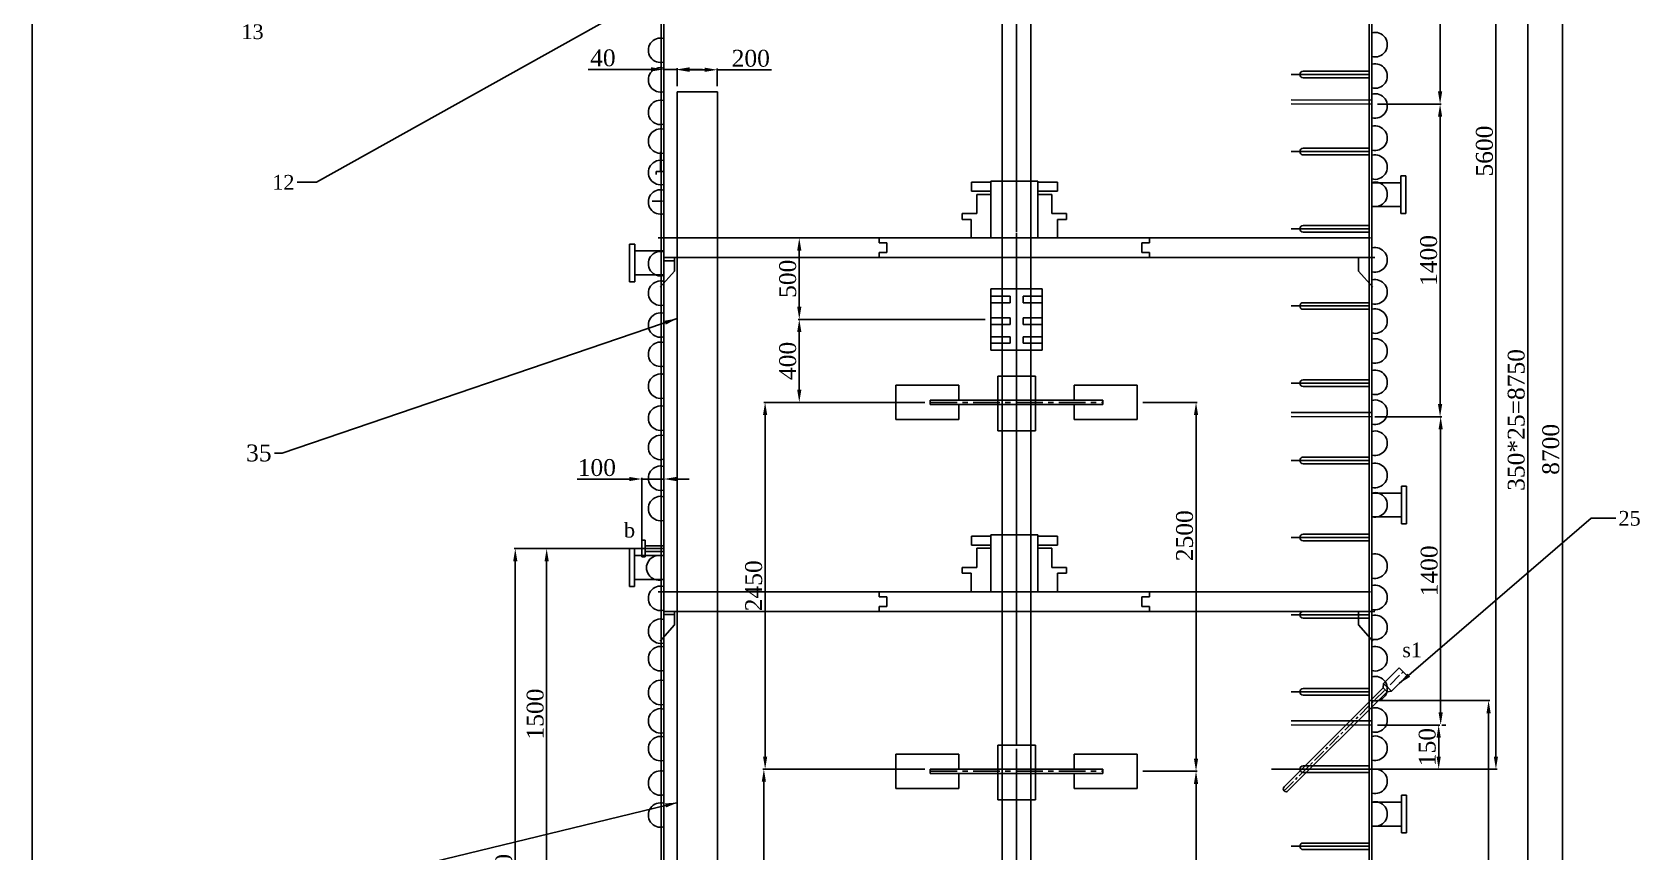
# Model space of a CAD drawing. Header units: millimetres. Extents: x 19308 to 58398, y -2448 to 16456.
# Drawn here: x 19308 to 30744, y 3595 to 9423 of the extents above; entities that cross this region are included whole.
import ezdxf

# ---------------------------------------------------------------- set-up
doc = ezdxf.new("R2010")
doc.units = ezdxf.units.MM
doc.header["$LTSCALE"] = 3
doc.linetypes.add('CENTER', pattern=[50.8, 31.75, -6.35, 6.35, -6.35])
doc.linetypes.add('CENTERX2', pattern=[101.6, 63.5, -12.7, 12.7, -12.7])
doc.layers.add('点划线', color=1, linetype='CENTERX2')
doc.styles.get("Standard").update_dxf_attribs({"font": 'TIMES.TTF', "height": 120})
doc.dimstyles.new('ISO-25', dxfattribs={"dimtxt": 120, "dimasz": 90, "dimexe": 8, "dimexo": 40, "dimgap": 20, "dimtad": 1, "dimdsep": 46, "dimtxsty": 'Standard', "dimcen": 2.5, "dimclrd": 1, "dimclre": 1, "dimclrt": 1, "dimadec": 0, "dimazin": 0, "dimtfac": 1, "dimtmove": 0, "dimatfit": 3, "dimfxl": 0, "dimarcsym": 0})

# ---------------------------------------------------------------- blocks, each defined once
blk = doc.blocks.new('*D19')
at = {"color": 1, "linetype": 'ByBlock', "lineweight": -2}
for p, q in [((23761, 5751), (22737, 5751)), ((22745, 1137), (22745, 5661)), ((23761, 1047), (22737, 1047))]:
    blk.add_line(p, q, dxfattribs=at)
at = {"color": 1, "linetype": 'ByBlock'}
for points in [[(22730, 5661), (22760, 5661), (22745, 5751)], [(22730, 1137), (22760, 1137), (22745, 1047)]]:
    blk.add_solid(points, dxfattribs=at)
at = {"layer": 'Defpoints', "color": 0, "linetype": 'ByBlock'}
for p in [(22745, 5751), (23801, 5751), (23801, 1047)]:
    blk.add_point(p, dxfattribs=at)
at = {"color": 1, "linetype": 'ByBlock', "insert": (22664, 3399), "char_height": 120, "attachment_point": 5, "rotation": 90}
blk.add_mtext('3000', dxfattribs=at)
blk = doc.blocks.new('*D20')
at = {"color": 1, "linetype": 'ByBlock', "lineweight": -2}
for p, q in [((23555, 6246), (23186, 6246)), ((23645, 5811), (23645, 6254)), ((23801, 6246), (23645, 6246)), ((23801, 5811), (23801, 6254)), ((23891, 6246), (23981, 6246))]:
    blk.add_line(p, q, dxfattribs=at)
at = {"color": 1, "linetype": 'ByBlock'}
for points in [[(23555, 6261), (23555, 6231), (23645, 6246)], [(23891, 6261), (23891, 6231), (23801, 6246)]]:
    blk.add_solid(points, dxfattribs=at)
at = {"layer": 'Defpoints', "color": 0, "linetype": 'ByBlock'}
for p in [(23645, 6246), (23645, 5771), (23801, 5771)]:
    blk.add_point(p, dxfattribs=at)
at = {"color": 1, "linetype": 'ByBlock', "insert": (23325, 6327), "char_height": 120, "attachment_point": 5}
blk.add_mtext('100', dxfattribs=at)
blk = doc.blocks.new('*D21')
at = {"color": 1, "linetype": 'ByBlock', "lineweight": -2}
for p, q in [((23605, 5751), (22960, 5751)), ((22968, 5661), (22968, 3489)), ((23861, 3399), (22960, 3399))]:
    blk.add_line(p, q, dxfattribs=at)
at = {"color": 1, "linetype": 'ByBlock'}
for points in [[(22953, 5661), (22983, 5661), (22968, 5751)], [(22953, 3489), (22983, 3489), (22968, 3399)]]:
    blk.add_solid(points, dxfattribs=at)
at = {"layer": 'Defpoints', "color": 0, "linetype": 'ByBlock'}
for p in [(23645, 5751), (22968, 3399), (23901, 3399)]:
    blk.add_point(p, dxfattribs=at)
at = {"color": 1, "linetype": 'ByBlock', "insert": (22887, 4575), "char_height": 120, "attachment_point": 5, "rotation": 90}
blk.add_mtext('1500', dxfattribs=at)
blk = doc.blocks.new('*D41')
at = {"color": 1, "linetype": 'ByBlock', "lineweight": -2}
for p, q in [((28878, 4497), (29321, 4497)), ((29313, 4407), (29313, 4273)), ((28878, 4183), (29321, 4183))]:
    blk.add_line(p, q, dxfattribs=at)
at = {"color": 1, "linetype": 'ByBlock'}
for points in [[(29298, 4407), (29328, 4407), (29313, 4497)], [(29298, 4273), (29328, 4273), (29313, 4183)]]:
    blk.add_solid(points, dxfattribs=at)
at = {"layer": 'Defpoints', "color": 0, "linetype": 'ByBlock'}
for p in [(28838, 4497), (28838, 4183), (29313, 4183)]:
    blk.add_point(p, dxfattribs=at)
at = {"color": 1, "linetype": 'ByBlock', "insert": (29232, 4340), "char_height": 120, "attachment_point": 5, "rotation": 90}
blk.add_mtext('150', dxfattribs=at)
blk = doc.blocks.new('*D43')
at = {"color": 1, "linetype": 'ByBlock', "lineweight": -2}
for p, q in [((28304, 12972), (29728, 12972)), ((29720, 12882), (29720, 4273)), ((28304, 4183), (29728, 4183))]:
    blk.add_line(p, q, dxfattribs=at)
at = {"color": 1, "linetype": 'ByBlock'}
for points in [[(29705, 12882), (29735, 12882), (29720, 12972)], [(29705, 4273), (29735, 4273), (29720, 4183)]]:
    blk.add_solid(points, dxfattribs=at)
at = {"layer": 'Defpoints', "color": 0, "linetype": 'ByBlock'}
for p in [(28264, 12972), (28264, 4183), (29720, 4183)]:
    blk.add_point(p, dxfattribs=at)
at = {"color": 1, "linetype": 'ByBlock', "insert": (29639, 8578), "char_height": 120, "attachment_point": 5, "rotation": 90}
blk.add_mtext('5600', dxfattribs=at)
blk = doc.blocks.new('*D92')
at = {"color": 1, "linetype": 'ByBlock', "lineweight": -2}
for p, q in [((28859, 6689), (29335, 6689)), ((29327, 4587), (29327, 6599)), ((29364, 4497), (29335, 4497))]:
    blk.add_line(p, q, dxfattribs=at)
at = {"color": 1, "linetype": 'ByBlock'}
for points in [[(29312, 6599), (29342, 6599), (29327, 6689)], [(29312, 4587), (29342, 4587), (29327, 4497)]]:
    blk.add_solid(points, dxfattribs=at)
at = {"layer": 'Defpoints', "color": 0, "linetype": 'ByBlock'}
for p in [(28819, 6689), (29327, 6689), (29324, 4497)]:
    blk.add_point(p, dxfattribs=at)
at = {"color": 1, "linetype": 'ByBlock', "insert": (29246, 5593), "char_height": 120, "attachment_point": 5, "rotation": 90}
blk.add_mtext('1400', dxfattribs=at)
blk = doc.blocks.new('*D93')
at = {"color": 1, "linetype": 'ByBlock', "lineweight": -2}
for p, q in [((28878, 8912), (29331, 8912)), ((29323, 6779), (29323, 8822)), ((29301, 6689), (29315, 6689))]:
    blk.add_line(p, q, dxfattribs=at)
at = {"color": 1, "linetype": 'ByBlock'}
for points in [[(29308, 8822), (29338, 8822), (29323, 8912)], [(29308, 6779), (29338, 6779), (29323, 6689)]]:
    blk.add_solid(points, dxfattribs=at)
at = {"layer": 'Defpoints', "color": 0, "linetype": 'ByBlock'}
for p in [(28838, 8912), (29323, 8912), (29341, 6689)]:
    blk.add_point(p, dxfattribs=at)
at = {"color": 1, "linetype": 'ByBlock', "insert": (29242, 7800), "char_height": 120, "attachment_point": 5, "rotation": 90}
blk.add_mtext('1400', dxfattribs=at)
blk = doc.blocks.new('*D94')
at = {"color": 1, "linetype": 'ByBlock', "lineweight": -2}
for p, q in [((28878, 4671), (29676, 4671)), ((29668, 4581), (29668, 1137)), ((29446, 1047), (29676, 1047))]:
    blk.add_line(p, q, dxfattribs=at)
at = {"color": 1, "linetype": 'ByBlock'}
for points in [[(29653, 4581), (29683, 4581), (29668, 4671)], [(29653, 1137), (29683, 1137), (29668, 1047)]]:
    blk.add_solid(points, dxfattribs=at)
at = {"layer": 'Defpoints', "color": 0, "linetype": 'ByBlock'}
for p in [(28838, 4671), (29406, 1047), (29668, 1047)]:
    blk.add_point(p, dxfattribs=at)
at = {"color": 1, "linetype": 'ByBlock', "insert": (29587, 2850), "char_height": 120, "attachment_point": 5, "rotation": 90}
blk.add_mtext('2300', dxfattribs=at)
blk = doc.blocks.new('*D95')
at = {"color": 1, "linetype": 'ByBlock', "lineweight": -2}
for p, q in [((28859, 11129), (29331, 11129)), ((29323, 9002), (29323, 11039)), ((29283, 8912), (29315, 8912))]:
    blk.add_line(p, q, dxfattribs=at)
at = {"color": 1, "linetype": 'ByBlock'}
for points in [[(29308, 11039), (29338, 11039), (29323, 11129)], [(29308, 9002), (29338, 9002), (29323, 8912)]]:
    blk.add_solid(points, dxfattribs=at)
at = {"layer": 'Defpoints', "color": 0, "linetype": 'ByBlock'}
for p in [(28819, 11129), (29323, 11129), (29323, 8912)]:
    blk.add_point(p, dxfattribs=at)
at = {"color": 1, "linetype": 'ByBlock', "insert": (29242, 10020), "char_height": 120, "attachment_point": 5, "rotation": 90}
blk.add_mtext('1400', dxfattribs=at)
blk = doc.blocks.new('*D98')
at = {"color": 1, "linetype": 'ByBlock', "lineweight": -2}
for p, q in [((29050, 11867), (29954, 11867)), ((29946, 11777), (29946, 1555)), ((29082, 1465), (29954, 1465))]:
    blk.add_line(p, q, dxfattribs=at)
at = {"color": 1, "linetype": 'ByBlock'}
for points in [[(29931, 11777), (29961, 11777), (29946, 11867)], [(29931, 1555), (29961, 1555), (29946, 1465)]]:
    blk.add_solid(points, dxfattribs=at)
at = {"layer": 'Defpoints', "color": 0, "linetype": 'ByBlock'}
for p in [(29010, 11867), (29042, 1465), (29946, 1465)]:
    blk.add_point(p, dxfattribs=at)
at = {"color": 1, "linetype": 'ByBlock', "insert": (29865, 6666), "char_height": 120, "attachment_point": 5, "rotation": 90}
blk.add_mtext('350*25=8750', dxfattribs=at)
blk = doc.blocks.new('*D99')
at = {"color": 1, "linetype": 'ByBlock', "lineweight": -2}
for p, q in [((29824, 11867), (30201, 11867)), ((30193, 11777), (30193, 1137)), ((29446, 1047), (30201, 1047))]:
    blk.add_line(p, q, dxfattribs=at)
at = {"color": 1, "linetype": 'ByBlock'}
for points in [[(30178, 11777), (30208, 11777), (30193, 11867)], [(30178, 1137), (30208, 1137), (30193, 1047)]]:
    blk.add_solid(points, dxfattribs=at)
at = {"layer": 'Defpoints', "color": 0, "linetype": 'ByBlock'}
for p in [(29784, 11867), (29406, 1047), (30193, 1047)]:
    blk.add_point(p, dxfattribs=at)
at = {"color": 1, "linetype": 'ByBlock', "insert": (30111, 6457), "char_height": 120, "attachment_point": 5, "rotation": 90}
blk.add_mtext('8700', dxfattribs=at)
blk = doc.blocks.new('*D137')
at = {"color": 1, "linetype": 'ByBlock', "lineweight": -2}
for p, q in [((25657, 4183), (24505, 4183)), ((24513, 1413), (24513, 4093)), ((24849, 1323), (24505, 1323))]:
    blk.add_line(p, q, dxfattribs=at)
at = {"color": 1, "linetype": 'ByBlock'}
for points in [[(24498, 4093), (24528, 4093), (24513, 4183)], [(24498, 1413), (24528, 1413), (24513, 1323)]]:
    blk.add_solid(points, dxfattribs=at)
at = {"layer": 'Defpoints', "color": 0, "linetype": 'ByBlock'}
for p in [(24513, 4183), (25697, 4183), (24889, 1323)]:
    blk.add_point(p, dxfattribs=at)
at = {"color": 1, "linetype": 'ByBlock', "insert": (24432, 2979), "char_height": 120, "attachment_point": 5, "rotation": 90}
blk.add_mtext('2450', dxfattribs=at)
blk = doc.blocks.new('*D142')
at = {"color": 1, "linetype": 'ByBlock', "lineweight": -2}
for p, q in [((23711, 9159), (23264, 9159)), ((23801, 9040), (23801, 9167)), ((23896, 9159), (23801, 9159)), ((23896, 9040), (23896, 9167)), ((23986, 9159), (24076, 9159))]:
    blk.add_line(p, q, dxfattribs=at)
at = {"color": 1, "linetype": 'ByBlock'}
for points in [[(23711, 9174), (23711, 9144), (23801, 9159)], [(23986, 9174), (23986, 9144), (23896, 9159)]]:
    blk.add_solid(points, dxfattribs=at)
at = {"layer": 'Defpoints', "color": 0, "linetype": 'ByBlock'}
for p in [(23896, 9159), (23801, 9000), (23896, 9000)]:
    blk.add_point(p, dxfattribs=at)
at = {"color": 1, "linetype": 'ByBlock', "insert": (23368, 9240), "char_height": 120, "attachment_point": 5}
blk.add_mtext('40', dxfattribs=at)
blk = doc.blocks.new('*D143')
at = {"color": 1, "linetype": 'ByBlock', "lineweight": -2}
for p, q in [((23896, 9040), (23896, 9164)), ((23986, 9156), (24092, 9156)), ((24182, 9040), (24182, 9164)), ((24182, 9156), (24568, 9156))]:
    blk.add_line(p, q, dxfattribs=at)
at = {"color": 1, "linetype": 'ByBlock'}
for points in [[(23986, 9171), (23986, 9141), (23896, 9156)], [(24092, 9171), (24092, 9141), (24182, 9156)]]:
    blk.add_solid(points, dxfattribs=at)
at = {"layer": 'Defpoints', "color": 0, "linetype": 'ByBlock'}
for p in [(24182, 9156), (23896, 9000), (24182, 9000)]:
    blk.add_point(p, dxfattribs=at)
at = {"color": 1, "linetype": 'ByBlock', "insert": (24420, 9237), "char_height": 120, "attachment_point": 5}
blk.add_mtext('200', dxfattribs=at)
blk = doc.blocks.new('*D241')
at = {"color": 1, "linetype": 'ByBlock', "lineweight": -2}
for p, q in [((25047, 7960), (24757, 7960)), ((24765, 7870), (24765, 7471)), ((26087, 7381), (24757, 7381))]:
    blk.add_line(p, q, dxfattribs=at)
at = {"color": 1, "linetype": 'ByBlock'}
for points in [[(24750, 7870), (24780, 7870), (24765, 7960)], [(24750, 7471), (24780, 7471), (24765, 7381)]]:
    blk.add_solid(points, dxfattribs=at)
at = {"layer": 'Defpoints', "color": 0, "linetype": 'ByBlock'}
for p in [(25087, 7960), (24765, 7381), (26127, 7381)]:
    blk.add_point(p, dxfattribs=at)
at = {"color": 1, "linetype": 'ByBlock', "insert": (24683, 7670), "char_height": 120, "attachment_point": 5, "rotation": 90}
blk.add_mtext('500', dxfattribs=at)
blk = doc.blocks.new('*D242')
at = {"color": 1, "linetype": 'ByBlock', "lineweight": -2}
for p, q in [((25382, 7381), (24757, 7381)), ((24765, 7291), (24765, 6881)), ((25657, 6791), (24757, 6791))]:
    blk.add_line(p, q, dxfattribs=at)
at = {"color": 1, "linetype": 'ByBlock'}
for points in [[(24750, 7291), (24780, 7291), (24765, 7381)], [(24750, 6881), (24780, 6881), (24765, 6791)]]:
    blk.add_solid(points, dxfattribs=at)
at = {"layer": 'Defpoints', "color": 0, "linetype": 'ByBlock'}
for p in [(25422, 7381), (24765, 6791), (25697, 6791)]:
    blk.add_point(p, dxfattribs=at)
at = {"color": 1, "linetype": 'ByBlock', "insert": (24683, 7086), "char_height": 120, "attachment_point": 5, "rotation": 90}
blk.add_mtext('400', dxfattribs=at)
blk = doc.blocks.new('*D243')
at = {"color": 1, "linetype": 'ByBlock', "lineweight": -2}
for p, q in [((24916, 6791), (24514, 6791)), ((24522, 6701), (24522, 4273)), ((24737, 4183), (24514, 4183))]:
    blk.add_line(p, q, dxfattribs=at)
at = {"color": 1, "linetype": 'ByBlock'}
for points in [[(24507, 6701), (24537, 6701), (24522, 6791)], [(24507, 4273), (24537, 4273), (24522, 4183)]]:
    blk.add_solid(points, dxfattribs=at)
at = {"layer": 'Defpoints', "color": 0, "linetype": 'ByBlock'}
for p in [(24956, 6791), (24522, 4183), (24777, 4183)]:
    blk.add_point(p, dxfattribs=at)
at = {"color": 1, "linetype": 'ByBlock', "insert": (24441, 5487), "char_height": 120, "attachment_point": 5, "rotation": 90}
blk.add_mtext('2450', dxfattribs=at)
blk = doc.blocks.new('*D920')
at = {"color": 1, "linetype": 'ByBlock', "lineweight": -2}
for p, q in [((27209, 6791), (27595, 6791)), ((27587, 6701), (27587, 4258)), ((27209, 4168), (27595, 4168))]:
    blk.add_line(p, q, dxfattribs=at)
at = {"color": 1, "linetype": 'ByBlock'}
for points in [[(27572, 6701), (27602, 6701), (27587, 6791)], [(27572, 4258), (27602, 4258), (27587, 4168)]]:
    blk.add_solid(points, dxfattribs=at)
at = {"layer": 'Defpoints', "color": 0, "linetype": 'ByBlock'}
for p in [(27169, 6791), (27169, 4168), (27587, 4168)]:
    blk.add_point(p, dxfattribs=at)
at = {"color": 1, "linetype": 'ByBlock', "insert": (27506, 5843), "char_height": 120, "attachment_point": 5, "rotation": 90}
blk.add_mtext('2500', dxfattribs=at)
blk = doc.blocks.new('*D921')
at = {"color": 1, "linetype": 'ByBlock', "lineweight": -2}
for p, q in [((27442, 4168), (27595, 4168)), ((27587, 4078), (27587, 1291)), ((27209, 1201), (27595, 1201))]:
    blk.add_line(p, q, dxfattribs=at)
at = {"color": 1, "linetype": 'ByBlock'}
for points in [[(27572, 4078), (27602, 4078), (27587, 4168)], [(27572, 1291), (27602, 1291), (27587, 1201)]]:
    blk.add_solid(points, dxfattribs=at)
at = {"layer": 'Defpoints', "color": 0, "linetype": 'ByBlock'}
for p in [(27402, 4168), (27169, 1201), (27587, 1201)]:
    blk.add_point(p, dxfattribs=at)
at = {"color": 1, "linetype": 'ByBlock', "insert": (27506, 3097), "char_height": 120, "attachment_point": 5, "rotation": 90}
blk.add_mtext('2500', dxfattribs=at)

msp = doc.modelspace()

# ---------------------------------------------------------------- linework, layer by layer
at = {"color": 0, "linetype": 'ByBlock'}
for p, q in [((19308.48912, 16456.2062), (19308.48912, -2448.16304)), ((26310.39938, 8570.72476), (26310.39938, 10903.76661)), ((28819.45538, 9122.96263), (28263.82107, 9122.96263)), ((28819.45538, 9146.48503), (28348.9973, 9146.48503)), ((28819.45538, 9099.44023), (28348.9973, 9099.44023)), ((23895.9423, 8999.80764), (23895.9423, 1130.01725)), ((24182.2124, 8999.80764), (23895.9423, 8999.80764)), ((24182.2124, 1130.01725), (24182.2124, 8999.80764)), ((28263.82107, 8941.63101), (28838.2733, 8940.72244)), ((28838.2733, 8911.73584), (28263.82107, 8912.74665)), ((28819.45538, 8597.62903), (28348.9973, 8597.62903)), ((28819.45538, 8574.10663), (28263.82107, 8574.10663)), ((28819.45538, 8550.58423), (28348.9973, 8550.58423)), ((28834.65568, 8353.06498), (29043.21116, 8353.06498)), ((28834.65568, 8183.7037), (29043.21116, 8183.7037)), ((28819.45538, 8025.25063), (28263.82107, 8025.25063)), ((28819.45538, 8048.77303), (28348.9973, 8048.77303)), ((26310.39938, 7996.27614), (26310.39938, 7632.12735)), ((28819.45538, 8001.72823), (28348.9973, 8001.72823)), ((23802.66787, 7867.4922), (23594.11239, 7867.4922)), ((23802.66787, 7698.13092), (23594.11239, 7698.13092)), ((26127.10874, 7598.41028), (26127.10874, 7163.04687)), ((26127.10874, 7598.41028), (26493.69002, 7598.41028)), ((26493.69002, 7598.41028), (26493.69002, 7163.04687)), ((26127.10874, 7545.1502), (26264.38419, 7545.1502)), ((26264.38419, 7499.198), (26127.10874, 7499.198)), ((26264.38419, 7545.1502), (26264.38419, 7499.198)), ((26493.69002, 7545.1502), (26356.41457, 7545.1502)), ((26356.41457, 7545.1502), (26356.41457, 7499.198)), ((26356.41457, 7499.198), (26493.69002, 7499.198)), ((28819.45538, 7476.39463), (28263.82107, 7476.39463)), ((28819.45538, 7499.91703), (28348.9973, 7499.91703)), ((28819.45538, 7452.87223), (28348.9973, 7452.87223)), ((26127.10874, 7391.3851), (26264.38419, 7391.3851)), ((26264.38419, 7345.4329), (26127.10874, 7345.4329)), ((26264.38419, 7391.3851), (26264.38419, 7345.4329)), ((26493.69002, 7391.3851), (26356.41457, 7391.3851)), ((26356.41457, 7391.3851), (26356.41457, 7345.4329)), ((26356.41457, 7345.4329), (26493.69002, 7345.4329)), ((26127.10874, 7257.46068), (26264.38419, 7257.46068)), ((26264.38419, 7211.50847), (26127.10874, 7211.50847)), ((26264.38419, 7257.46068), (26264.38419, 7211.50847)), ((26493.69002, 7257.46068), (26356.41457, 7257.46068)), ((26356.41457, 7257.46068), (26356.41457, 7211.50847)), ((26356.41457, 7211.50847), (26493.69002, 7211.50847)), ((26127.10874, 7163.04687), (26337.81017, 7163.04687)), ((26493.69002, 7163.04687), (26282.98859, 7163.04687)), ((26310.39938, 4354.40569), (26310.39938, 7038.0736)), ((28819.45538, 6927.53863), (28263.82107, 6927.53863)), ((28819.45538, 6951.06103), (28348.9973, 6951.06103)), ((28819.45538, 6904.01623), (28348.9973, 6904.01623)), ((28263.82107, 6718.91355), (28838.2733, 6718.00498)), ((28838.2733, 6689.01838), (28263.82107, 6690.02919)), ((28819.45538, 6378.68263), (28263.82107, 6378.68263)), ((28819.45538, 6402.20503), (28348.9973, 6402.20503)), ((28819.45538, 6355.16023), (28348.9973, 6355.16023)), ((28839.44212, 6146.64695), (29047.99761, 6146.64695)), ((28839.44212, 5977.28567), (29047.99761, 5977.28567)), ((28819.45538, 5853.34903), (28348.9973, 5853.34903)), ((28819.45538, 5829.82663), (28263.82107, 5829.82663)), ((28819.45538, 5806.30423), (28348.9973, 5806.30423)), ((23801.34338, 5701.61552), (23592.7879, 5701.61552)), ((23801.34338, 5532.25424), (23592.7879, 5532.25424)), ((28819.45538, 5280.97063), (28263.82107, 5280.97063)), ((28819.45538, 5304.49303), (28348.9973, 5304.49303)), ((28819.45538, 5257.44823), (28348.9973, 5257.44823)), ((28819.45538, 4732.11463), (28263.82107, 4732.11463)), ((28819.45538, 4755.63703), (28348.9973, 4755.63703)), ((28819.45538, 4708.59223), (28348.9973, 4708.59223)), ((28263.82107, 4526.84712), (28838.2733, 4525.93855)), ((28838.2733, 4496.95195), (28263.82107, 4497.96276)), ((28124.25483, 4183.26391), (28263.82107, 4183.26391)), ((28819.45538, 4183.25863), (28263.82107, 4183.25863)), ((28819.45538, 4206.78103), (28348.9973, 4206.78103)), ((28819.45538, 4159.73623), (28348.9973, 4159.73623)), ((26310.39938, 3995.46496), (26310.39938, 3699.39226)), ((28838.79387, 3948.02613), (29047.34935, 3948.02613)), ((29047.34935, 3997.42317), (29083.1034, 3997.42317)), ((28838.79387, 3778.66485), (29047.34935, 3778.66485)), ((28819.45538, 3634.40263), (28263.82107, 3634.40263)), ((28819.45538, 3657.92503), (28348.9973, 3657.92503)), ((28819.45538, 3610.88023), (28348.9973, 3610.88023))]:
    msp.add_line(p, q, dxfattribs=at)
at = {"linetype": 'ByBlock'}
for p, q in [((26209.14938, 8663.154), (26209.14938, 12128.14505)), ((26411.64938, 8663.154), (26411.64938, 12128.14505)), ((23782.52546, 11867.24263), (23782.52546, 1046.93863)), ((23782.52546, 11867.24263), (23782.52546, 981.21969)), ((23801.34338, 11867.24263), (23801.34338, 1046.93863)), ((28819.45538, 11867.24263), (28819.45538, 1023.41623)), ((28838.2733, 11867.24263), (28838.2733, 981.21842)), ((28838.2733, 11867.24263), (28838.2733, 981.21842)), ((26209.14938, 6167.6454), (26209.14938, 8663.154)), ((26411.64938, 6167.6454), (26411.64938, 8663.154)), ((26127.63262, 8357.16114), (25988.81854, 8357.16114)), ((25988.81854, 8357.16114), (25988.81854, 8291.82981)), ((26127.63262, 7960.07854), (26127.63262, 8365.07854)), ((26127.63262, 8365.07854), (26396.06287, 8365.07854)), ((26461.99313, 8365.07854), (26396.06287, 8365.07854)), ((26461.99313, 7960.07854), (26461.99313, 8365.07854)), ((26461.99313, 8357.16114), (26600.8072, 8357.16114)), ((26600.8072, 8357.16114), (26600.8072, 8291.82981)), ((25988.81854, 8291.82981), (26127.63262, 8291.82981)), ((26127.63262, 8269.72801), (26027.73722, 8269.72801)), ((26027.73722, 8269.72801), (26027.73722, 8133.09828)), ((26600.8072, 8291.82981), (26461.99313, 8291.82981)), ((26461.99313, 8269.72801), (26561.88853, 8269.72801)), ((26561.88853, 8269.72801), (26561.88853, 8133.09828)), ((26027.73722, 8133.09828), (25923.15845, 8133.09828)), ((25923.15845, 8133.09828), (25923.15845, 8091.90846)), ((26561.88853, 8133.09828), (26666.4673, 8133.09828)), ((26666.4673, 8133.09828), (26666.4673, 8091.90846)), ((25923.15845, 8091.90846), (25987.71389, 8091.90846)), ((25987.71389, 8091.90846), (25987.71389, 7960.07854)), ((26666.4673, 8091.90846), (26601.91186, 8091.90846)), ((26601.91186, 8091.90846), (26601.91186, 7960.07854)), ((26127.63262, 7960.07854), (26461.99313, 7960.07854)), ((26176.74938, 6587.66455), (26176.74938, 6977.37647)), ((26444.04938, 6587.66455), (26444.04938, 6977.37647)), ((26209.14938, 6231.67994), (26209.14938, 6815.07273)), ((26209.14938, 6776.22448), (26209.14938, 6805.68418)), ((26411.64938, 6231.67994), (26411.64938, 6815.07273)), ((26411.64938, 6776.22448), (26411.64938, 6805.68418)), ((26176.74938, 6587.66455), (26444.04938, 6587.66455)), ((26209.14938, 4746.21525), (26209.14938, 6167.6454)), ((26411.64938, 4746.21525), (26411.64938, 6167.6454)), ((26127.63262, 5840.94502), (25988.81854, 5840.94502)), ((25988.81854, 5840.94502), (25988.81854, 5775.61369)), ((26127.63262, 5443.86242), (26127.63262, 5848.86242)), ((26127.63262, 5848.86242), (26396.06287, 5848.86242)), ((26461.99313, 5848.86242), (26396.06287, 5848.86242)), ((26461.99313, 5443.86242), (26461.99313, 5848.86242)), ((26461.99313, 5840.94502), (26600.8072, 5840.94502)), ((26600.8072, 5840.94502), (26600.8072, 5775.61369)), ((23644.52738, 5692.61263), (23644.52738, 5810.22463)), ((23644.52738, 5810.22463), (23668.04978, 5810.22463)), ((23801.34338, 5751.41863), (23644.52738, 5751.41863)), ((23668.04978, 5692.61263), (23668.04978, 5810.22463)), ((23668.04978, 5771.02063), (23801.34338, 5771.02063)), ((23801.34338, 5731.81663), (23668.04978, 5731.81663)), ((25988.81854, 5775.61369), (26127.63262, 5775.61369)), ((26127.63262, 5753.51189), (26027.73722, 5753.51189)), ((26027.73722, 5753.51189), (26027.73722, 5616.88216)), ((26600.8072, 5775.61369), (26461.99313, 5775.61369)), ((26461.99313, 5753.51189), (26561.88853, 5753.51189)), ((26561.88853, 5753.51189), (26561.88853, 5616.88216)), ((23668.04978, 5692.61263), (23644.52738, 5692.61263)), ((26027.73722, 5616.88216), (25923.15845, 5616.88216)), ((25923.15845, 5616.88216), (25923.15845, 5575.69234)), ((26561.88853, 5616.88216), (26666.4673, 5616.88216)), ((26666.4673, 5616.88216), (26666.4673, 5575.69234)), ((25923.15845, 5575.69234), (25987.71389, 5575.69234)), ((25987.71389, 5575.69234), (25987.71389, 5443.86242)), ((26666.4673, 5575.69234), (26601.91186, 5575.69234)), ((26601.91186, 5575.69234), (26601.91186, 5443.86242)), ((26127.63262, 5443.86242), (26461.99313, 5443.86242)), ((28921.43746, 4792.31362), (29032.32303, 4903.19919)), ((28976.88029, 4736.87079), (29087.76586, 4847.75636)), ((29032.32303, 4903.19919), (29087.74616, 4847.73669)), ((26209.14938, 3145.67355), (26209.14938, 4746.21525)), ((26411.64938, 3145.67355), (26411.64938, 4746.21525)), ((28213.27009, 4056.42484), (28918.66532, 4761.82006)), ((28240.9915, 4028.70342), (28946.38673, 4734.09865)), ((28921.43746, 4792.31362), (28918.66532, 4761.82006)), ((28946.38673, 4734.09865), (28918.66532, 4761.82006)), ((28976.88029, 4736.87079), (28921.43746, 4792.31362)), ((28946.38673, 4734.09865), (28976.88029, 4736.87079)), ((26176.74938, 3964.69377), (26176.74938, 4354.40569)), ((26444.04938, 3964.69377), (26444.04938, 4354.40569)), ((26209.14938, 4153.2537), (26209.14938, 4182.7134)), ((26411.64938, 4153.2537), (26411.64938, 4182.7134)), ((26176.74938, 3964.69377), (26444.04938, 3964.69377))]:
    msp.add_line(p, q, dxfattribs=at)
for p, q in [((23777.75245, 8572.67355), (23777.75245, 8433.30416)), ((23746.57944, 8433.30416), (23746.57944, 8410.50942)), ((23797.90598, 8433.30416), (23746.57944, 8433.30416)), ((29078.96521, 8402.46202), (29043.21116, 8402.46202)), ((29043.21116, 8134.30666), (29043.21116, 8402.46202)), ((29078.96521, 8134.30666), (29078.96521, 8402.46202)), ((23791.35535, 8222.08765), (23718.39938, 8222.08765)), ((29078.96521, 8134.30666), (29043.21116, 8134.30666)), ((23558.35834, 7916.88924), (23594.11239, 7916.88924)), ((23558.35834, 7916.88924), (23558.35834, 7648.73388)), ((23594.11239, 7916.88924), (23594.11239, 7648.73388)), ((28827.45981, 7960.07854), (23762.16594, 7960.07854)), ((25334.18252, 7960.07854), (25334.18869, 7924.43839)), ((25334.18869, 7924.43839), (25387.6589, 7924.44765)), ((25387.6589, 7924.44765), (25387.66479, 7890.4031)), ((25387.67069, 7856.35856), (25387.66479, 7890.4031)), ((27201.95506, 7856.35856), (27201.96096, 7890.4031)), ((27201.96685, 7924.44765), (27201.96096, 7890.4031)), ((27255.43706, 7924.43839), (27201.96685, 7924.44765)), ((27255.44323, 7960.07854), (27255.43706, 7924.43839)), ((23801.34338, 7820.70915), (28858.63282, 7820.70915)), ((23801.34338, 7797.91442), (23877.13819, 7797.91442)), ((23877.13819, 7820.70915), (23877.13819, 7725.09385)), ((25334.20048, 7856.3493), (25387.67069, 7856.35856)), ((25334.20665, 7820.70915), (25334.20048, 7856.3493)), ((27255.42527, 7856.3493), (27201.95506, 7856.35856)), ((27255.4191, 7820.70915), (27255.42527, 7856.3493)), ((28743.66057, 7820.70915), (28743.66057, 7725.09385)), ((23877.13819, 7725.09385), (23775.76884, 7609.49265)), ((28743.66057, 7725.09385), (28845.02992, 7609.49265)), ((23558.35834, 7648.73388), (23594.11239, 7648.73388)), ((26176.74938, 6977.37647), (26444.04938, 6977.37647)), ((25451.4007, 6912.71353), (25900.16889, 6912.71353)), ((25451.4007, 6669.19513), (25451.4007, 6912.71353)), ((25900.16889, 6912.71353), (25900.16889, 6805.68418)), ((27169.39806, 6912.71353), (26720.62988, 6912.71353)), ((26720.62988, 6912.71353), (26720.62988, 6813.78418)), ((27169.39806, 6669.19513), (27169.39806, 6912.71353)), ((25696.607, 6805.68418), (26924.19176, 6805.68418)), ((25696.607, 6776.22448), (25696.607, 6805.68418)), ((25696.607, 6776.22448), (26924.19176, 6776.22448)), ((25900.16889, 6776.22448), (25900.16889, 6669.19513)), ((25900.16889, 6768.12448), (25900.16889, 6745.29463)), ((26720.62988, 6836.61403), (26720.62988, 6813.78418)), ((26720.62988, 6768.12448), (26720.62988, 6669.19513)), ((26720.62988, 6768.12448), (26720.62988, 6745.29463)), ((26924.19176, 6776.22448), (26924.19176, 6805.68418)), ((25451.4007, 6669.19513), (25900.16889, 6669.19513)), ((27169.39806, 6669.19513), (26720.62988, 6669.19513)), ((29083.75165, 6196.04399), (29047.99761, 6196.04399)), ((29047.99761, 5927.88863), (29047.99761, 6196.04399)), ((29083.75165, 5927.88863), (29083.75165, 6196.04399)), ((29083.75165, 5927.88863), (29047.99761, 5927.88863)), ((23557.03385, 5751.01256), (23592.7879, 5751.01256)), ((23557.03385, 5751.01256), (23557.03385, 5482.8572)), ((23592.7879, 5751.01256), (23592.7879, 5482.8572)), ((23557.03385, 5482.8572), (23592.7879, 5482.8572)), ((28827.45981, 5443.86242), (23762.16594, 5443.86242)), ((25334.18252, 5443.86242), (25334.18869, 5408.22227)), ((25334.18869, 5408.22227), (25387.6589, 5408.23153)), ((25387.6589, 5408.23153), (25387.66479, 5374.18698)), ((27201.96685, 5408.23153), (27201.96096, 5374.18698)), ((27255.43706, 5408.22227), (27201.96685, 5408.23153)), ((27255.44323, 5443.86242), (27255.43706, 5408.22227)), ((23801.34338, 5304.49303), (28858.63282, 5304.49303)), ((23801.34338, 5281.69829), (23877.13819, 5281.69829)), ((23877.13819, 5304.49303), (23877.13819, 5208.87773)), ((25334.20048, 5340.13318), (25387.67069, 5340.14243)), ((25334.20665, 5304.49303), (25334.20048, 5340.13318)), ((25387.67069, 5340.14243), (25387.66479, 5374.18698)), ((27201.95506, 5340.14243), (27201.96096, 5374.18698)), ((27255.42527, 5340.13318), (27201.95506, 5340.14243)), ((27255.4191, 5304.49303), (27255.42527, 5340.13318)), ((28743.66057, 5304.49303), (28743.66057, 5208.87773)), ((23877.13819, 5208.87773), (23775.76884, 5093.27652)), ((28743.66057, 5208.87773), (28845.02992, 5093.27652)), ((29083.1034, 4670.67344), (29047.34935, 4670.67344)), ((26176.74938, 4354.40569), (26444.04938, 4354.40569)), ((25451.4007, 4289.74275), (25900.16889, 4289.74275)), ((25451.4007, 4046.22435), (25451.4007, 4289.74275)), ((25900.16889, 4289.74275), (25900.16889, 4182.7134)), ((27169.39806, 4289.74275), (26720.62988, 4289.74275)), ((26720.62988, 4289.74275), (26720.62988, 4190.8134)), ((27169.39806, 4046.22435), (27169.39806, 4289.74275)), ((25696.607, 4182.7134), (26924.19176, 4182.7134)), ((25696.607, 4153.2537), (25696.607, 4182.7134)), ((25696.607, 4153.2537), (26924.19176, 4153.2537)), ((25900.16889, 4153.2537), (25900.16889, 4046.22435)), ((25900.16889, 4145.1537), (25900.16889, 4122.32385)), ((26720.62988, 4213.64325), (26720.62988, 4190.8134)), ((26720.62988, 4145.1537), (26720.62988, 4046.22435)), ((26720.62988, 4145.1537), (26720.62988, 4122.32385)), ((26924.19176, 4153.2537), (26924.19176, 4182.7134)), ((25451.4007, 4046.22435), (25900.16889, 4046.22435)), ((27169.39806, 4046.22435), (26720.62988, 4046.22435)), ((29047.34935, 3729.26781), (29047.34935, 3997.42317)), ((29083.1034, 3729.26781), (29083.1034, 3997.42317)), ((29083.1034, 3729.26781), (29047.34935, 3729.26781))]:
    msp.add_line(p, q)
at = {"linetype": 'CENTERX2'}
for p, q in [((25696.607, 6790.95433), (26924.19176, 6790.95433)), ((25696.607, 4167.98355), (26924.19176, 4167.98355))]:
    msp.add_line(p, q, dxfattribs=at)
at = {"linetype": 'CENTER'}
msp.add_line((28213.27009, 4028.70342), (29060.04444, 4875.47777), dxfattribs=at)
at = {"linetype": 'ByBlock'}
for centre, radius, start, end in [((23779.11968, 9294.56198), 87.22149, 75.238491217, 284.761508783), ((28860.497, 9334.65743), 87.22149, 255.238491217, 104.761508783), ((23779.11968, 9084.15036), 87.22149, 75.238491217, 284.761508783), ((28860.497, 9111.39058), 87.22149, 255.238491217, 104.761508783), ((23779.11968, 8853.11718), 87.22149, 75.238491217, 284.761508783), ((28860.497, 8899.05743), 87.22149, 255.238491217, 104.761508783), ((23779.11968, 8648.55036), 87.22149, 75.238491217, 284.761508783), ((28860.497, 8669.68324), 87.22149, 255.238491217, 104.761508783), ((23779.11968, 8425.57049), 87.22149, 75.238491217, 284.761508783), ((28860.497, 8463.94939), 87.22149, 255.238491217, 104.761508783), ((28860.497, 8270.50136), 87.22149, 255.238491217, 104.761508783), ((23779.11968, 8216.0291), 87.22149, 75.238491217, 284.761508783), ((28860.497, 7804.59058), 87.22149, 255.238491217, 104.761508783), ((23779.11968, 7777.35036), 87.22149, 75.238491217, 284.761508783), ((28860.497, 7576.96907), 87.22149, 255.238491217, 104.761508783), ((23779.11968, 7567.40204), 87.22149, 75.238491217, 284.761508783), ((28860.497, 7368.99058), 87.22149, 255.238491217, 104.761508783), ((23779.11968, 7340.71109), 87.22149, 75.238491217, 284.761508783), ((23779.11968, 7132.84132), 87.22149, 75.238491217, 284.761508783), ((28860.497, 7156.5579), 87.22149, 255.238491217, 104.761508783), ((23779.11968, 6906.15036), 87.22149, 75.238491217, 284.761508783), ((28860.497, 6933.39058), 87.22149, 255.238491217, 104.761508783), ((23779.11968, 6678.632), 87.22149, 75.238491217, 284.761508783), ((28860.497, 6720.9579), 87.22149, 255.238491217, 104.761508783), ((23779.11968, 6470.55036), 87.22149, 75.238491217, 284.761508783), ((28860.497, 6500.7413), 87.22149, 255.238491217, 104.761508783), ((23779.11968, 6251.74753), 87.22149, 75.238491217, 284.761508783), ((28860.497, 6271.2962), 87.22149, 255.238491217, 104.761508783), ((23779.11968, 6036.17434), 87.22149, 75.238491217, 284.761508783), ((28860.497, 6062.19058), 87.22149, 255.238491217, 104.761508783), ((23765.63611, 5614.70619), 87.22149, 75.238491217, 284.761508783), ((28860.497, 5626.59058), 87.22149, 255.238491217, 104.761508783), ((28860.497, 5403.74629), 87.22149, 255.238491217, 104.761508783), ((23779.11968, 5397.70441), 87.22149, 75.238491217, 284.761508783), ((28860.497, 5190.99058), 87.22149, 255.238491217, 104.761508783), ((23779.11968, 5163.75036), 87.22149, 75.238491217, 284.761508783), ((23779.11968, 4968.66978), 87.22149, 75.238491217, 284.761508783), ((28860.497, 4968.14629), 87.22149, 255.238491217, 104.761508783), ((23779.11968, 4728.15036), 87.22149, 75.238491217, 284.761508783), ((28860.497, 4755.39058), 87.22149, 255.238491217, 104.761508783), ((23779.11968, 4526.32969), 87.22149, 75.238491217, 284.761508783), ((28860.497, 4532.54629), 87.22149, 255.238491217, 104.761508783), ((23779.11968, 4329.16826), 87.22149, 75.238491217, 284.761508783), ((28860.497, 4331.94159), 87.22149, 255.238491217, 104.761508783), ((23779.11968, 4084.46873), 87.22149, 75.238491217, 284.761508783), ((28860.497, 4096.94629), 87.22149, 255.238491217, 104.761508783), ((28227.1308, 4042.56413), 19.602, 135, 315), ((23779.11968, 3856.95036), 87.22149, 75.238491217, 284.761508783), ((28860.497, 3864.18943), 87.22149, 255.238491217, 104.761508783)]:
    msp.add_arc(centre, radius, start, end, dxfattribs=at)
at = {"color": 0, "linetype": 'ByBlock'}
for centre in [(28348.9973, 9122.96263), (28348.9973, 8574.10663), (28348.9973, 8025.25063), (28348.9973, 7476.39463), (28348.9973, 6927.53863), (28348.9973, 6378.68263), (28348.9973, 5829.82663), (28348.9973, 5280.97063), (28348.9973, 4732.11463), (28348.9973, 4183.25863), (28348.9973, 3634.40263)]:
    msp.add_arc(centre, 23.5224, 90, 270, dxfattribs=at)
at = {"layer": '点划线', "color": 0, "linetype": 'ByBlock'}
for p, q in [((26310.39938, 8570.72476), (26310.39938, 8003.9177)), ((26310.39938, 7906.96622), (26310.39938, 7038.0736)), ((26310.39938, 6054.50864), (26310.39938, 5487.70158)), ((26310.39938, 4328.44093), (26310.39938, 3145.67355))]:
    msp.add_line(p, q, dxfattribs=at)

# ---------------------------------------------------------------- texts
at = {"color": 0, "linetype": 'ByBlock'}
for s, p in [('b', (23518.04744, 5830.01025)), ('s1', (29053.74369, 4978.8071))]:
    msp.add_text(s, height=104.544, dxfattribs=at).set_placement(p)
at = {"color": 1, "linetype": 'ByBlock'}
for s, insert, char_height, attachment_point in [('14\\P13', (20954.7784, 9372.81917), 104.544, 9), ('12', (21174.16705, 8303.71799), 104.544, 9), ('35', (21011.38949, 6369.74532), 120, 9), ('25', (30592.08455, 6019.04909), 104.544, 1)]:
    msp.add_mtext(s, dxfattribs=dict(at, insert=insert, char_height=char_height, attachment_point=attachment_point))

# ---------------------------------------------------------------- dimensions: what is measured, and where the dimension line sits
at = {"color": 0, "linetype": 'ByBlock'}
for base, p1, p2, text, picture, middle in [((29720.37671, 4183.26391), (28263.82107, 12971.76002), (28263.82107, 4183.26391), '5600', '*D43', (29720.37671, 8577.51196)), ((27586.69968, 4167.98355), (27169.39806, 6790.95433), (27169.39806, 4167.98355), '2500', '*D920', (27586.69968, 5843.4164)), ((29667.7745, 1046.93863), (28838.2733, 4671.04786), (29405.59786, 1046.93863), '2300', '*D94', (29667.7745, 2850.32263)), ((29312.73084, 4183.26391), (28838.2733, 4496.95195), (28838.2733, 4183.26391), '150', '*D41', (29312.73084, 4340.10793)), ((24513.24577, 4182.7134), (24888.7777, 1322.79264), (25696.607, 4182.7134), '2450', '*D137', (24513.24577, 2979.42625)), ((27586.69968, 1201.03344), (27402.04887, 4167.98355), (27169.39806, 1201.03344), '2500', '*D921', (27586.69968, 3096.64725))]:
    dim = msp.add_linear_dim(base=base, p1=p1, p2=p2, angle=90, text=text, dimstyle='ISO-25', dxfattribs=at)
    dim.commit()
    dim.dimension.update_dxf_attribs({"geometry": picture, "text_midpoint": middle, "dimtype": 160})
for base, p1, p2, text, picture, middle in [((29945.77626, 1464.85327), (29009.62033, 11867.24263), (29042.1341, 1464.85327), '350*25=8750', '*D98', (29864.56501, 6666.04795)), ((30192.64362, 1046.93863), (29784.03691, 11867.24263), (29405.59786, 1046.93863), '8700', '*D99', (30111.43238, 6457.09063)), ((29322.62345, 11128.69243), (29322.62345, 8911.73584), (28819.45538, 11128.69243), '1400', '*D95', (29241.58524, 10020.21414)), ((29322.62345, 8911.73584), (29340.74306, 6689.05149), (28838.2733, 8911.73584), '1400', '*D93', (29241.58524, 7800.39367)), ((24764.52201, 7380.72858), (25086.51554, 7960.07854), (26127.10874, 7380.72858), '500', '*D241', (24683.48379, 7670.40356)), ((24764.52201, 6790.58706), (25421.81537, 7380.72858), (25696.607, 6790.58706), '400', '*D242', (24683.48379, 7085.65782)), ((24522.31473, 4182.7134), (24955.73825, 6790.58706), (24777.26976, 4182.7134), '2450', '*D243', (24441.27652, 5486.65023)), ((29326.80386, 6689.05149), (29324.34684, 4496.95195), (28819.45538, 6689.05149), '1400', '*D92', (29245.76565, 5593.00172))]:
    dim = msp.add_linear_dim(base=base, p1=p1, p2=p2, angle=90, text=text, dimstyle='ISO-25', dxfattribs=at)
    dim.commit()
    dim.dimension.update_dxf_attribs({"geometry": picture, "text_midpoint": middle})
dim = msp.add_linear_dim(base=(23895.9423, 9158.56721), p1=(23801.34338, 8999.80764), p2=(23895.9423, 8999.80764), text='40', dimstyle='ISO-25', dxfattribs=at)
dim.commit()
dim.dimension.update_dxf_attribs({"geometry": '*D142', "text_midpoint": (23368.23472, 9158.56721), "dimtype": 160})
dim = msp.add_linear_dim(base=(24182.2124, 9156.0887), p1=(23895.9423, 8999.80764), p2=(24182.2124, 8999.80764), text='200', dimstyle='ISO-25', dxfattribs=at)
dim.commit()
dim.dimension.update_dxf_attribs({"geometry": '*D143', "text_midpoint": (24420.04225, 9237.12691)})
at = {"linetype": 'ByBlock'}
dim = msp.add_linear_dim(base=(23644.52738, 6245.76057), p1=(23801.34338, 5771.02063), p2=(23644.52738, 5771.02063), text='100', dimstyle='ISO-25', dxfattribs=at)
dim.commit()
dim.dimension.update_dxf_attribs({"geometry": '*D20', "text_midpoint": (23325.17626, 6245.76057), "dimtype": 160})
for base, p1, p2, text, picture, middle in [((22745.43125, 5751.41863), (23801.34338, 1046.93863), (23801.34338, 5751.41863), '3000', '*D19', (22745.43125, 3399.17863)), ((22967.89332, 3399.17863), (23644.52738, 5751.41863), (23901.16464, 3399.17863), '1500', '*D21', (22967.89332, 4575.29863))]:
    dim = msp.add_linear_dim(base=base, p1=p1, p2=p2, angle=90, text=text, dimstyle='ISO-25', dxfattribs=at)
    dim.commit()
    dim.dimension.update_dxf_attribs({"geometry": picture, "text_midpoint": middle, "dimtype": 160})

# ---------------------------------------------------------------- leaders
at = {"color": 0, "linetype": 'ByBlock', "annotation_type": 0, "has_hookline": 1}
for points, hookline_direction, text_width in [([(23697.57594, 9677.51225), (21331.64888, 8355.98999), (21194.16705, 8355.98999)], 1, 129.86973), ([(23895.9423, 7386.90214), (21087.73353, 6429.74532), (21031.38949, 6429.74532)], 1, 158.32733), ([(29032.32307, 4792.31357), (30398.18769, 5966.77709), (30572.08455, 5966.77709)], 0, 140.87436)]:
    msp.add_leader(points, dimstyle='ISO-25', override={"dimgap": 20, "dimtad": 0}, dxfattribs=dict(at, hookline_direction=hookline_direction, text_width=text_width))
at = {"color": 0, "linetype": 'ByBlock'}
msp.add_leader([(23901.16464, 3946.1589), (21051.7388, 3255.5738), (20830.99792, 3255.5738)], dimstyle='ISO-25', override={"dimgap": 20, "dimtad": 0}, dxfattribs=at)

doc.saveas('drawing.dxf')
